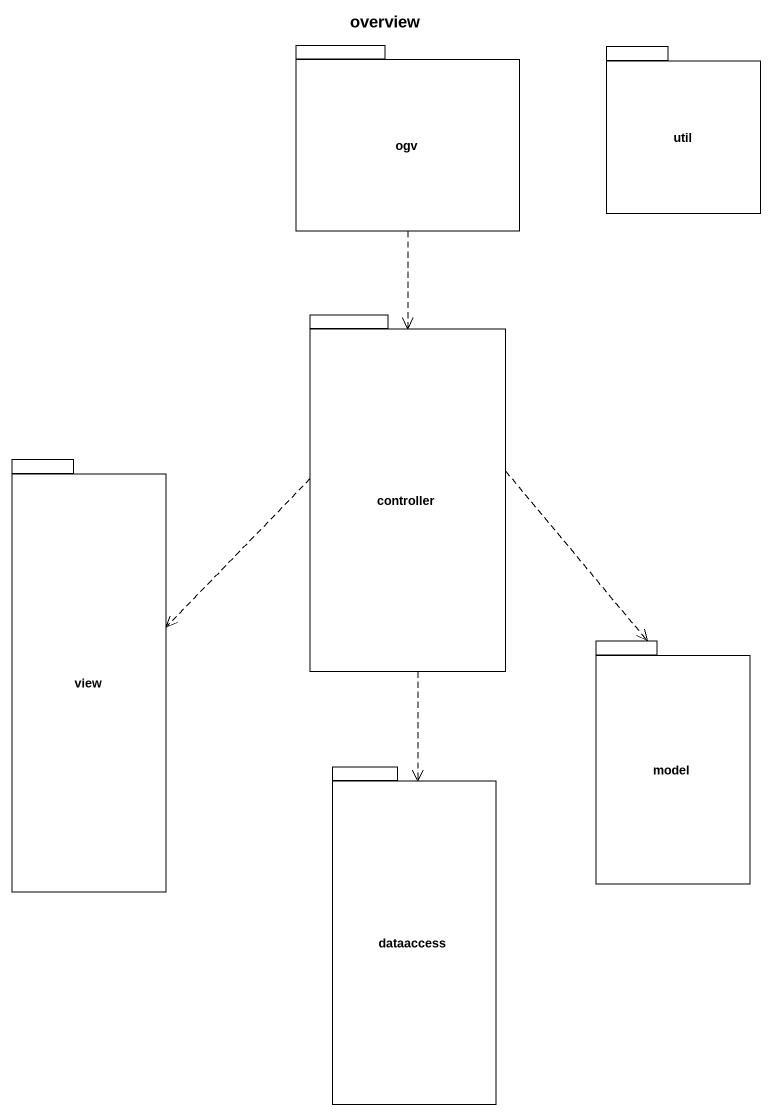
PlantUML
@startuml
title overview
package ogv {
}
package util {
}
package controller {
}
package view {
}
package model {
}
package dataaccess {
}
ogv ..> controller
controller .left.> view
controller ..> model
controller ..> dataaccess
@enduml
